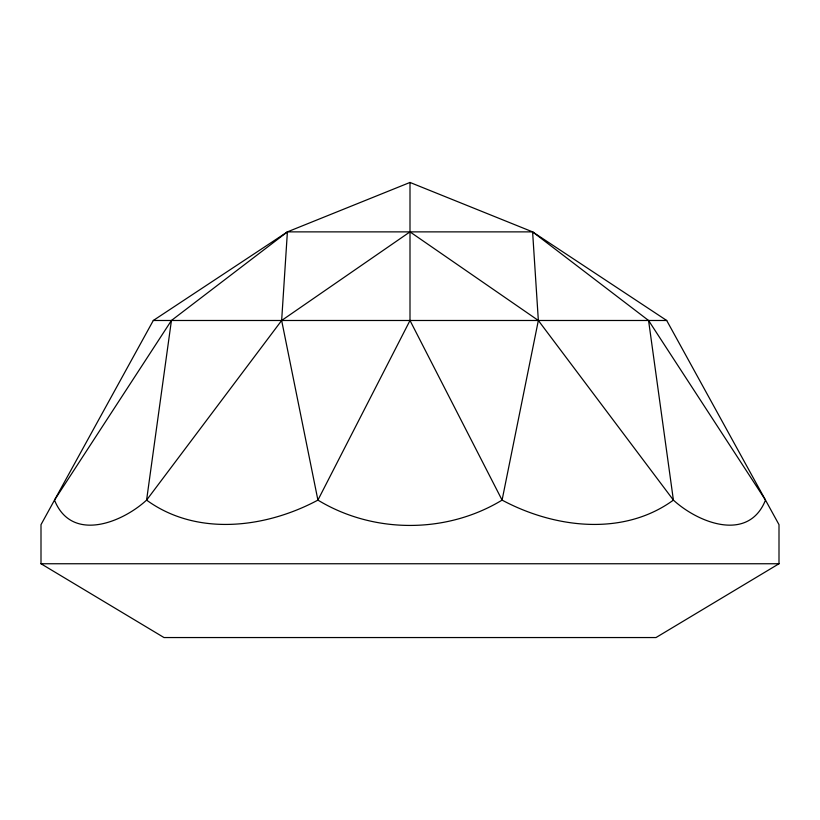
<?xml version="1.0" encoding="UTF-8"?>
<svg xmlns="http://www.w3.org/2000/svg" width="820" height="820" viewBox="0 0 820 820"><rect width="100%" height="100%" fill="white"/><g stroke="black" fill="none" stroke-linecap="round" stroke-linejoin="round"><path stroke-width="1.23" d="M171.431 320.487L54.499 500.108C71.535 542.635 121.719 522.976 146.595 500.108L281.649 320.487L410 231.875L538.351 320.487L673.404 500.108C698.281 522.976 748.465 542.635 765.501 500.108L648.569 320.487L532.6 231.875L287.4 231.875L171.431 320.487L146.595 500.108C196.882 536.751 265.782 528.039 317.914 500.108L410 320.487L410 182.45L287.4 231.875L153.299 320.487L41 524.656L41 563.75L164 637.55L656 637.55L779 563.75L779 524.656L666.701 320.487L532.6 231.875L410 182.45M287.4 231.875L281.649 320.487L317.914 500.108C373.5 533.871 446.5 533.871 502.086 500.108L538.351 320.487L532.6 231.875M153.299 320.487L666.701 320.487M41 563.75L779 563.75M410 320.487L502.086 500.108C554.217 528.039 623.118 536.751 673.404 500.108L648.569 320.487"/></g></svg>
